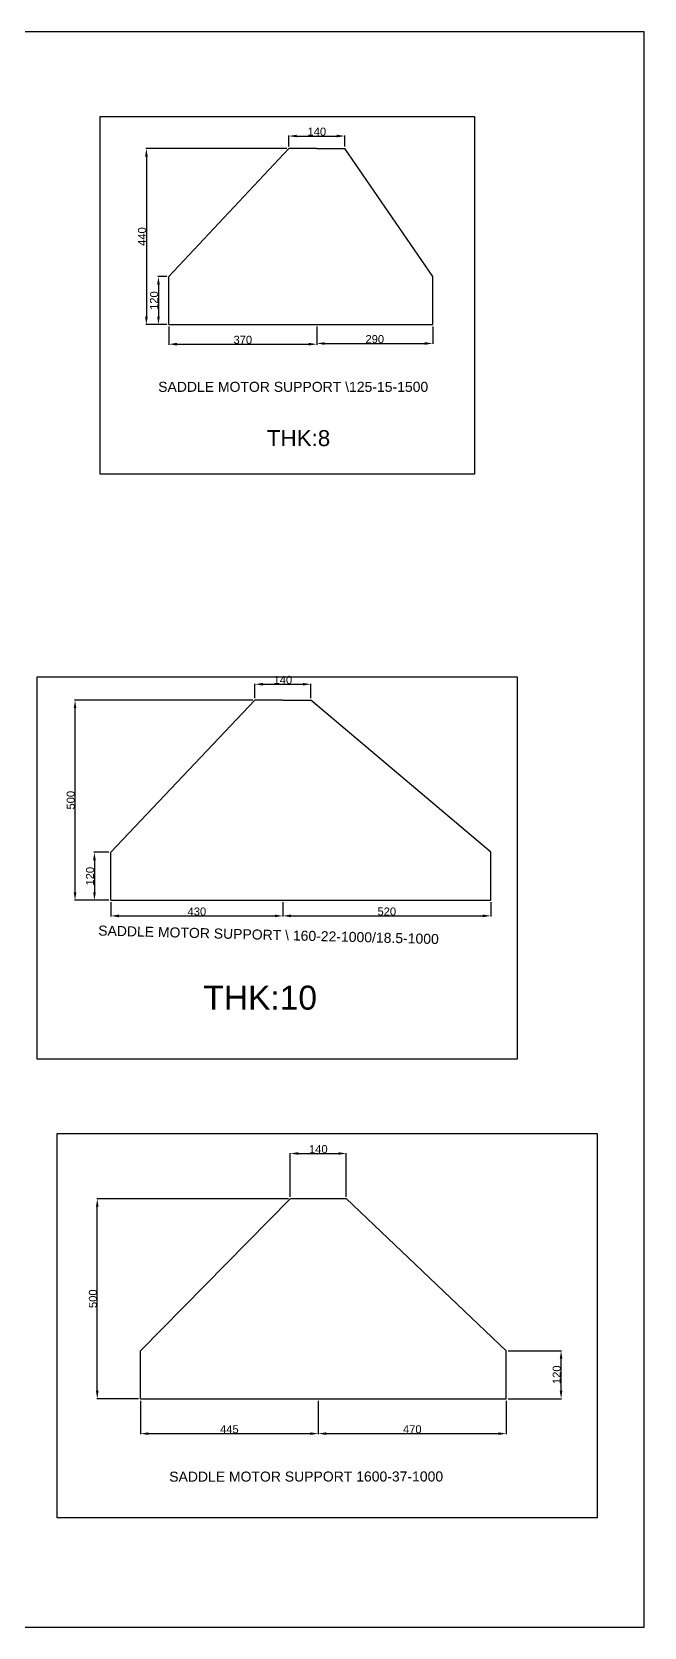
# Model space of a CAD drawing. Header units: millimetres. Extents: x -145362 to -132657, y 130559 to 137143.
# Drawn here: x -136903 to -135372, y 133157 to 137143 of the extents above; entities that cross this region are included whole.
import ezdxf

# ---------------------------------------------------------------- set-up
doc = ezdxf.new("R2010")
doc.units = ezdxf.units.MM
doc.styles.get("Standard").update_dxf_attribs({"font": 'arial.ttf'})
doc.dimstyles.new('ISO-25', dxfattribs={"dimtxt": 20, "dimasz": 20, "dimexe": 1.25, "dimexo": 5, "dimtad": 1, "dimdec": 1, "dimtxsty": 'Standard', "dimcen": 2.5, "dimclrd": 3, "dimclre": 3, "dimclrt": 1, "dimadec": 1, "dimazin": 0, "dimtfac": 1, "dimtdec": 1, "dimtmove": 0, "dimatfit": 3, "dimfxl": 1, "dimarcsym": 0})

# ---------------------------------------------------------------- blocks, each defined once
blk = doc.blocks.new('*D54')
at = {"color": 3, "linetype": 'ByBlock', "lineweight": -2, "transparency": 16777216}
for p, q in [((-136560.9, 136406.2), (-136560.9, 136361.1)), ((-136190.9, 136406.2), (-136190.9, 136361.1)), ((-136540.9, 136362.3), (-136210.9, 136362.3))]:
    blk.add_line(p, q, dxfattribs=at)
at = {"color": 3, "linetype": 'ByBlock', "transparency": 16777216}
for points in [[(-136540.9, 136365.7), (-136540.9, 136359), (-136560.9, 136362.3)], [(-136210.9, 136365.7), (-136210.9, 136359), (-136190.9, 136362.3)]]:
    blk.add_solid(points, dxfattribs=at)
at = {"layer": 'Defpoints', "color": 0, "linetype": 'ByBlock', "transparency": 16777216}
for p in [(-136560.9, 136411.2), (-136190.9, 136411.2), (-136190.9, 136362.3)]:
    blk.add_point(p, dxfattribs=at)
at = {"color": 1, "linetype": 'ByBlock', "transparency": 16777216, "insert": (-136375.9, 136373.2), "char_height": 20, "attachment_point": 5}
blk.add_mtext('370', dxfattribs=at)
blk = doc.blocks.new('*D55')
at = {"color": 3, "linetype": 'ByBlock', "lineweight": -2, "transparency": 16777216}
for p, q in [((-136190.9, 136405.6), (-136190.9, 136362.8)), ((-135900.9, 136406.2), (-135900.9, 136362.8)), ((-136170.9, 136364.1), (-135920.9, 136364.1))]:
    blk.add_line(p, q, dxfattribs=at)
at = {"color": 3, "linetype": 'ByBlock', "transparency": 16777216}
for points in [[(-136170.9, 136367.4), (-136170.9, 136360.7), (-136190.9, 136364.1)], [(-135920.9, 136367.4), (-135920.9, 136360.7), (-135900.9, 136364.1)]]:
    blk.add_solid(points, dxfattribs=at)
at = {"layer": 'Defpoints', "color": 0, "linetype": 'ByBlock', "transparency": 16777216}
for p in [(-136190.9, 136410.6), (-135900.9, 136411.2), (-135900.9, 136364.1)]:
    blk.add_point(p, dxfattribs=at)
at = {"color": 1, "linetype": 'ByBlock', "transparency": 16777216, "insert": (-136045.9, 136374.9), "char_height": 20, "attachment_point": 5}
blk.add_mtext('290', dxfattribs=at)
blk = doc.blocks.new('*D56')
at = {"color": 3, "linetype": 'ByBlock', "lineweight": -2, "transparency": 16777216}
for p, q in [((-136565.9, 136531.2), (-136588.2, 136531.2)), ((-136586.9, 136511.2), (-136586.9, 136431.2)), ((-136565.9, 136411.2), (-136588.2, 136411.2))]:
    blk.add_line(p, q, dxfattribs=at)
at = {"color": 3, "linetype": 'ByBlock', "transparency": 16777216}
for points in [[(-136590.2, 136511.2), (-136583.6, 136511.2), (-136586.9, 136531.2)], [(-136590.2, 136431.2), (-136583.6, 136431.2), (-136586.9, 136411.2)]]:
    blk.add_solid(points, dxfattribs=at)
at = {"layer": 'Defpoints', "color": 0, "linetype": 'ByBlock', "transparency": 16777216}
for p in [(-136560.9, 136531.2), (-136586.9, 136411.2), (-136560.9, 136411.2)]:
    blk.add_point(p, dxfattribs=at)
at = {"color": 1, "linetype": 'ByBlock', "transparency": 16777216, "insert": (-136597.8, 136471.2), "char_height": 20, "attachment_point": 5, "rotation": 90}
blk.add_mtext('120', dxfattribs=at)
blk = doc.blocks.new('*D57')
at = {"color": 3, "linetype": 'ByBlock', "lineweight": -2, "transparency": 16777216}
for p, q in [((-136265.9, 136851.2), (-136618.3, 136851.2)), ((-136617.1, 136831.2), (-136617.1, 136431.2)), ((-136565.9, 136411.2), (-136618.3, 136411.2))]:
    blk.add_line(p, q, dxfattribs=at)
at = {"color": 3, "linetype": 'ByBlock', "transparency": 16777216}
for points in [[(-136620.4, 136831.2), (-136613.7, 136831.2), (-136617.1, 136851.2)], [(-136620.4, 136431.2), (-136613.7, 136431.2), (-136617.1, 136411.2)]]:
    blk.add_solid(points, dxfattribs=at)
at = {"layer": 'Defpoints', "color": 0, "linetype": 'ByBlock', "transparency": 16777216}
for p in [(-136260.9, 136851.2), (-136617.1, 136411.2), (-136560.9, 136411.2)]:
    blk.add_point(p, dxfattribs=at)
at = {"color": 1, "linetype": 'ByBlock', "transparency": 16777216, "insert": (-136627.9, 136631.2), "char_height": 20, "attachment_point": 5, "rotation": 90}
blk.add_mtext('440', dxfattribs=at)
blk = doc.blocks.new('*D58')
at = {"color": 3, "linetype": 'ByBlock', "lineweight": -2, "transparency": 16777216}
for p, q in [((-136260.9, 136856.2), (-136260.9, 136883.7)), ((-136120.9, 136856.2), (-136120.9, 136883.7)), ((-136240.9, 136882.4), (-136140.9, 136882.4))]:
    blk.add_line(p, q, dxfattribs=at)
at = {"color": 3, "linetype": 'ByBlock', "transparency": 16777216}
for points in [[(-136240.9, 136885.8), (-136240.9, 136879.1), (-136260.9, 136882.4)], [(-136140.9, 136885.8), (-136140.9, 136879.1), (-136120.9, 136882.4)]]:
    blk.add_solid(points, dxfattribs=at)
at = {"layer": 'Defpoints', "color": 0, "linetype": 'ByBlock', "transparency": 16777216}
for p in [(-136260.9, 136851.2), (-136120.9, 136882.4), (-136120.9, 136851.2)]:
    blk.add_point(p, dxfattribs=at)
at = {"color": 1, "linetype": 'ByBlock', "transparency": 16777216, "insert": (-136190.9, 136893.3), "char_height": 20, "attachment_point": 5}
blk.add_mtext('140', dxfattribs=at)
blk = doc.blocks.new('*D59')
at = {"color": 3, "linetype": 'ByBlock', "lineweight": -2, "transparency": 16777216}
for p, q in [((-136705.8, 134967.8), (-136705.8, 134932.4)), ((-136685.8, 134933.7), (-136295.8, 134933.7)), ((-136275.8, 134967.8), (-136275.8, 134932.4))]:
    blk.add_line(p, q, dxfattribs=at)
at = {"color": 3, "linetype": 'ByBlock', "transparency": 16777216}
for points in [[(-136685.8, 134937), (-136685.8, 134930.3), (-136705.8, 134933.7)], [(-136295.8, 134937), (-136295.8, 134930.3), (-136275.8, 134933.7)]]:
    blk.add_solid(points, dxfattribs=at)
at = {"layer": 'Defpoints', "color": 0, "linetype": 'ByBlock', "transparency": 16777216}
for p in [(-136705.8, 134972.8), (-136275.8, 134972.8), (-136275.8, 134933.7)]:
    blk.add_point(p, dxfattribs=at)
at = {"color": 1, "linetype": 'ByBlock', "transparency": 16777216, "insert": (-136490.8, 134944.5), "char_height": 20, "attachment_point": 5}
blk.add_mtext('430', dxfattribs=at)
blk = doc.blocks.new('*D60')
at = {"color": 3, "linetype": 'ByBlock', "lineweight": -2, "transparency": 16777216}
for p, q in [((-136275.8, 134967.2), (-136275.8, 134932.5)), ((-136255.8, 134933.8), (-135775.8, 134933.8)), ((-135755.8, 134967.8), (-135755.8, 134932.5))]:
    blk.add_line(p, q, dxfattribs=at)
at = {"color": 3, "linetype": 'ByBlock', "transparency": 16777216}
for points in [[(-136255.8, 134937.1), (-136255.8, 134930.5), (-136275.8, 134933.8)], [(-135775.8, 134937.1), (-135775.8, 134930.5), (-135755.8, 134933.8)]]:
    blk.add_solid(points, dxfattribs=at)
at = {"layer": 'Defpoints', "color": 0, "linetype": 'ByBlock', "transparency": 16777216}
for p in [(-136275.8, 134972.2), (-135755.8, 134972.8), (-135755.8, 134933.8)]:
    blk.add_point(p, dxfattribs=at)
at = {"color": 1, "linetype": 'ByBlock', "transparency": 16777216, "insert": (-136015.8, 134944.6), "char_height": 20, "attachment_point": 5}
blk.add_mtext('520', dxfattribs=at)
blk = doc.blocks.new('*D61')
at = {"color": 3, "linetype": 'ByBlock', "lineweight": -2, "transparency": 16777216}
for p, q in [((-136345.8, 135477.8), (-136345.8, 135513.8)), ((-136325.8, 135512.6), (-136225.8, 135512.6)), ((-136205.8, 135477.8), (-136205.8, 135513.8))]:
    blk.add_line(p, q, dxfattribs=at)
at = {"color": 3, "linetype": 'ByBlock', "transparency": 16777216}
for points in [[(-136325.8, 135515.9), (-136325.8, 135509.2), (-136345.8, 135512.6)], [(-136225.8, 135515.9), (-136225.8, 135509.2), (-136205.8, 135512.6)]]:
    blk.add_solid(points, dxfattribs=at)
at = {"layer": 'Defpoints', "color": 0, "linetype": 'ByBlock', "transparency": 16777216}
for p in [(-136205.8, 135512.6), (-136345.8, 135472.8), (-136205.8, 135472.8)]:
    blk.add_point(p, dxfattribs=at)
at = {"color": 1, "linetype": 'ByBlock', "transparency": 16777216, "insert": (-136275.8, 135523.4), "char_height": 20, "attachment_point": 5}
blk.add_mtext('140', dxfattribs=at)
blk = doc.blocks.new('*D62')
at = {"color": 3, "linetype": 'ByBlock', "lineweight": -2, "transparency": 16777216}
for p, q in [((-136710.8, 135092.8), (-136748.3, 135092.8)), ((-136747, 135072.8), (-136747, 134992.8)), ((-136710.8, 134972.8), (-136748.3, 134972.8))]:
    blk.add_line(p, q, dxfattribs=at)
at = {"color": 3, "linetype": 'ByBlock', "transparency": 16777216}
for points in [[(-136750.4, 135072.8), (-136743.7, 135072.8), (-136747, 135092.8)], [(-136750.4, 134992.8), (-136743.7, 134992.8), (-136747, 134972.8)]]:
    blk.add_solid(points, dxfattribs=at)
at = {"layer": 'Defpoints', "color": 0, "linetype": 'ByBlock', "transparency": 16777216}
for p in [(-136705.8, 135092.8), (-136747, 134972.8), (-136705.8, 134972.8)]:
    blk.add_point(p, dxfattribs=at)
at = {"color": 1, "linetype": 'ByBlock', "transparency": 16777216, "insert": (-136757.9, 135032.8), "char_height": 20, "attachment_point": 5, "rotation": 90}
blk.add_mtext('120', dxfattribs=at)
blk = doc.blocks.new('*D72')
at = {"color": 3, "linetype": 'ByBlock', "lineweight": -2, "transparency": 16777216}
for p, q in [((-136350.8, 135472.8), (-136796.8, 135472.8)), ((-136795.5, 134992.8), (-136795.5, 135452.8)), ((-136710.8, 134972.8), (-136796.8, 134972.8))]:
    blk.add_line(p, q, dxfattribs=at)
at = {"color": 3, "linetype": 'ByBlock', "transparency": 16777216}
for points in [[(-136798.8, 135452.8), (-136792.2, 135452.8), (-136795.5, 135472.8)], [(-136798.8, 134992.8), (-136792.2, 134992.8), (-136795.5, 134972.8)]]:
    blk.add_solid(points, dxfattribs=at)
at = {"layer": 'Defpoints', "color": 0, "linetype": 'ByBlock', "transparency": 16777216}
for p in [(-136795.5, 135472.8), (-136345.8, 135472.8), (-136705.8, 134972.8)]:
    blk.add_point(p, dxfattribs=at)
at = {"color": 1, "linetype": 'ByBlock', "transparency": 16777216, "insert": (-136806.3, 135222.8), "char_height": 20, "attachment_point": 5, "rotation": 90}
blk.add_mtext('500', dxfattribs=at)
blk = doc.blocks.new('*D82')
at = {"color": 3, "linetype": 'ByBlock', "lineweight": -2, "transparency": 16777216}
for p, q in [((-136257.1, 134232.1), (-136257.1, 134341.2)), ((-136237.1, 134340), (-136137.1, 134340)), ((-136117.1, 134232.1), (-136117.1, 134341.2))]:
    blk.add_line(p, q, dxfattribs=at)
at = {"color": 3, "linetype": 'ByBlock', "transparency": 16777216}
for points in [[(-136237.1, 134343.3), (-136237.1, 134336.7), (-136257.1, 134340)], [(-136137.1, 134343.3), (-136137.1, 134336.7), (-136117.1, 134340)]]:
    blk.add_solid(points, dxfattribs=at)
at = {"layer": 'Defpoints', "color": 0, "linetype": 'ByBlock', "transparency": 16777216}
for p in [(-136117.1, 134340), (-136257.1, 134227.1), (-136117.1, 134227.1)]:
    blk.add_point(p, dxfattribs=at)
at = {"color": 1, "linetype": 'ByBlock', "transparency": 16777216, "insert": (-136187.1, 134350.8), "char_height": 20, "attachment_point": 5}
blk.add_mtext('140', dxfattribs=at)
blk = doc.blocks.new('*D83')
at = {"color": 3, "linetype": 'ByBlock', "lineweight": -2, "transparency": 16777216}
for p, q in [((-136632.1, 133722.1), (-136632.1, 133638.8)), ((-136187.1, 133722.1), (-136187.1, 133638.8)), ((-136612.1, 133640), (-136207.1, 133640))]:
    blk.add_line(p, q, dxfattribs=at)
at = {"color": 3, "linetype": 'ByBlock', "transparency": 16777216}
for points in [[(-136612.1, 133643.3), (-136612.1, 133636.7), (-136632.1, 133640)], [(-136207.1, 133643.3), (-136207.1, 133636.7), (-136187.1, 133640)]]:
    blk.add_solid(points, dxfattribs=at)
at = {"layer": 'Defpoints', "color": 0, "linetype": 'ByBlock', "transparency": 16777216}
for p in [(-136632.1, 133727.1), (-136187.1, 133727.1), (-136187.1, 133640)]:
    blk.add_point(p, dxfattribs=at)
at = {"color": 1, "linetype": 'ByBlock', "transparency": 16777216, "insert": (-136409.6, 133650.8), "char_height": 20, "attachment_point": 5}
blk.add_mtext('445', dxfattribs=at)
blk = doc.blocks.new('*D84')
at = {"color": 3, "linetype": 'ByBlock', "lineweight": -2, "transparency": 16777216}
for p, q in [((-136187.1, 133722.1), (-136187.1, 133638.8)), ((-135717.1, 133722.1), (-135717.1, 133638.8)), ((-136167.1, 133640), (-135737.1, 133640))]:
    blk.add_line(p, q, dxfattribs=at)
at = {"color": 3, "linetype": 'ByBlock', "transparency": 16777216}
for points in [[(-136167.1, 133643.3), (-136167.1, 133636.7), (-136187.1, 133640)], [(-135737.1, 133643.3), (-135737.1, 133636.7), (-135717.1, 133640)]]:
    blk.add_solid(points, dxfattribs=at)
at = {"layer": 'Defpoints', "color": 0, "linetype": 'ByBlock', "transparency": 16777216}
for p in [(-136187.1, 133727.1), (-135717.1, 133727.1), (-135717.1, 133640)]:
    blk.add_point(p, dxfattribs=at)
at = {"color": 1, "linetype": 'ByBlock', "transparency": 16777216, "insert": (-135952.1, 133650.8), "char_height": 20, "attachment_point": 5}
blk.add_mtext('470', dxfattribs=at)
blk = doc.blocks.new('*D85')
at = {"color": 3, "linetype": 'ByBlock', "lineweight": -2, "transparency": 16777216}
for p, q in [((-135712.1, 133847.1), (-135578.8, 133847.1)), ((-135580, 133747.1), (-135580, 133827.1)), ((-135712.1, 133727.1), (-135578.8, 133727.1))]:
    blk.add_line(p, q, dxfattribs=at)
at = {"color": 3, "linetype": 'ByBlock', "transparency": 16777216}
for points in [[(-135583.3, 133827.1), (-135576.7, 133827.1), (-135580, 133847.1)], [(-135583.3, 133747.1), (-135576.7, 133747.1), (-135580, 133727.1)]]:
    blk.add_solid(points, dxfattribs=at)
at = {"layer": 'Defpoints', "color": 0, "linetype": 'ByBlock', "transparency": 16777216}
for p in [(-135717.1, 133847.1), (-135580, 133847.1), (-135717.1, 133727.1)]:
    blk.add_point(p, dxfattribs=at)
at = {"color": 1, "linetype": 'ByBlock', "transparency": 16777216, "insert": (-135590.8, 133787.1), "char_height": 20, "attachment_point": 5, "rotation": 90}
blk.add_mtext('120', dxfattribs=at)
blk = doc.blocks.new('*D86')
at = {"color": 3, "linetype": 'ByBlock', "lineweight": -2, "transparency": 16777216}
for p, q in [((-136262.1, 134227.1), (-136741.2, 134227.1)), ((-136740, 133747.1), (-136740, 134207.1)), ((-136637.1, 133727.1), (-136741.2, 133727.1))]:
    blk.add_line(p, q, dxfattribs=at)
at = {"color": 3, "linetype": 'ByBlock', "transparency": 16777216}
for points in [[(-136743.3, 134207.1), (-136736.7, 134207.1), (-136740, 134227.1)], [(-136743.3, 133747.1), (-136736.7, 133747.1), (-136740, 133727.1)]]:
    blk.add_solid(points, dxfattribs=at)
at = {"layer": 'Defpoints', "color": 0, "linetype": 'ByBlock', "transparency": 16777216}
for p in [(-136740, 134227.1), (-136257.1, 134227.1), (-136632.1, 133727.1)]:
    blk.add_point(p, dxfattribs=at)
at = {"color": 1, "linetype": 'ByBlock', "transparency": 16777216, "insert": (-136750.8, 133977.1), "char_height": 20, "attachment_point": 5, "rotation": 90}
blk.add_mtext('500', dxfattribs=at)

msp = doc.modelspace()

# ---------------------------------------------------------------- linework, layer by layer
at = {"color": 0, "linetype": 'ByBlock'}
for p, q in [((-136560.86, 136531.24), (-136260.86, 136851.24)), ((-136190.86, 136851.24), (-136260.86, 136851.24)), ((-136190.86, 136851.24), (-136120.86, 136851.24)), ((-135900.86, 136531.24), (-136120.86, 136851.24)), ((-136560.86, 136411.24), (-136560.86, 136531.24)), ((-135900.86, 136411.24), (-135900.86, 136531.24)), ((-136560.86, 136411.24), (-135900.86, 136411.24)), ((-136705.76, 135092.84), (-136345.76, 135472.84)), ((-136275.76, 135472.84), (-136345.76, 135472.84)), ((-136275.76, 135472.84), (-136205.76, 135472.84)), ((-135755.76, 135092.84), (-136205.76, 135472.84)), ((-136705.76, 134972.84), (-136705.76, 135092.84)), ((-135755.76, 134972.84), (-135755.76, 135092.84)), ((-136705.76, 134972.84), (-135755.76, 134972.84)), ((-136632.08, 133847.13), (-136257.08, 134227.13)), ((-136257.08, 134227.13), (-136117.08, 134227.13)), ((-135717.08, 133847.13), (-136117.08, 134227.13)), ((-136632.08, 133727.13), (-136632.08, 133847.13)), ((-135717.08, 133727.13), (-135717.08, 133847.13)), ((-136632.08, 133727.13), (-135717.08, 133727.13))]:
    msp.add_line(p, q, dxfattribs=at)
for points in [[(-135372.28, 137142.66), (-145362.45, 137142.66), (-145362.45, 133156.56), (-135372.28, 133156.56)], [(-136732.85, 136931.43), (-135796.64, 136931.43), (-135796.64, 136037.4), (-136732.85, 136037.4)], [(-136890.38, 135531.02), (-135690.09, 135531.02), (-135690.09, 134576.12), (-136890.38, 134576.12)], [(-136840, 134390), (-135490, 134390), (-135490, 133430), (-136840, 133430)]]:
    msp.add_lwpolyline(points, close=True, dxfattribs=at)

# ---------------------------------------------------------------- texts
for s, height, p in [('SADDLE MOTOR SUPPORT \\125-15-1500', 25, (-136587.62, 136243.23)), ('THK:8', 40, (-136315.65, 136107.62)), ('THK:8', 40, (-136315.65, 136107.62)), ('THK:10', 60, (-136474.5, 134699.43))]:
    msp.add_text(s, height=height, dxfattribs=at).set_placement(p)
for s, rotation, p in [('SADDLE MOTOR SUPPORT \\ 160-22-1000/18.5-1000', 358.54969, (-136737.87, 134884.78)), ('SADDLE MOTOR SUPPORT 1600-37-1000', 0.04418, (-136560, 133520))]:
    msp.add_text(s, height=25, rotation=rotation, dxfattribs=at).set_placement(p)

# ---------------------------------------------------------------- dimensions: what is measured, and where the dimension line sits
for base, p1, p2, picture, middle in [((-136120.86, 136882.43), (-136260.86, 136851.24), (-136120.86, 136851.24), '*D58', (-136190.86, 136893.27)), ((-136190.86, 136362.32), (-136560.86, 136411.24), (-136190.86, 136411.24), '*D54', (-136375.86, 136373.16)), ((-135900.86, 136364.06), (-136190.86, 136410.61), (-135900.86, 136411.24), '*D55', (-136045.86, 136374.9)), ((-136205.76, 135512.57), (-136345.76, 135472.84), (-136205.76, 135472.84), '*D61', (-136275.76, 135523.41)), ((-136275.76, 134933.67), (-136705.76, 134972.84), (-136275.76, 134972.84), '*D59', (-136490.76, 134944.51)), ((-135755.76, 134933.79), (-136275.76, 134972.22), (-135755.76, 134972.84), '*D60', (-136015.76, 134944.62)), ((-136117.08, 134340), (-136257.08, 134227.13), (-136117.08, 134227.13), '*D82', (-136187.08, 134350.84)), ((-136187.08, 133640), (-136632.08, 133727.13), (-136187.08, 133727.13), '*D83', (-136409.58, 133650.8)), ((-135717.08, 133640), (-136187.08, 133727.13), (-135717.08, 133727.13), '*D84', (-135952.08, 133650.84))]:
    dim = msp.add_linear_dim(base=base, p1=p1, p2=p2, dimstyle='ISO-25', dxfattribs=at)
    dim.commit()
    dim.dimension.update_dxf_attribs({"geometry": picture, "text_midpoint": middle})
for base, p1, p2, picture, middle in [((-136617.06, 136411.24), (-136260.86, 136851.24), (-136560.86, 136411.24), '*D57', (-136627.89, 136631.24)), ((-136586.91, 136411.24), (-136560.86, 136531.24), (-136560.86, 136411.24), '*D56', (-136597.75, 136471.24)), ((-136795.51, 135472.84), (-136705.76, 134972.84), (-136345.76, 135472.84), '*D72', (-136806.35, 135222.84)), ((-136747.04, 134972.84), (-136705.76, 135092.84), (-136705.76, 134972.84), '*D62', (-136757.87, 135032.84)), ((-136740, 134227.13), (-136632.08, 133727.13), (-136257.08, 134227.13), '*D86', (-136750.84, 133977.13)), ((-135580, 133847.13), (-135717.08, 133727.13), (-135717.08, 133847.13), '*D85', (-135590.84, 133787.13))]:
    dim = msp.add_linear_dim(base=base, p1=p1, p2=p2, angle=90, dimstyle='ISO-25', dxfattribs=at)
    dim.commit()
    dim.dimension.update_dxf_attribs({"geometry": picture, "text_midpoint": middle})

doc.saveas('drawing.dxf')
